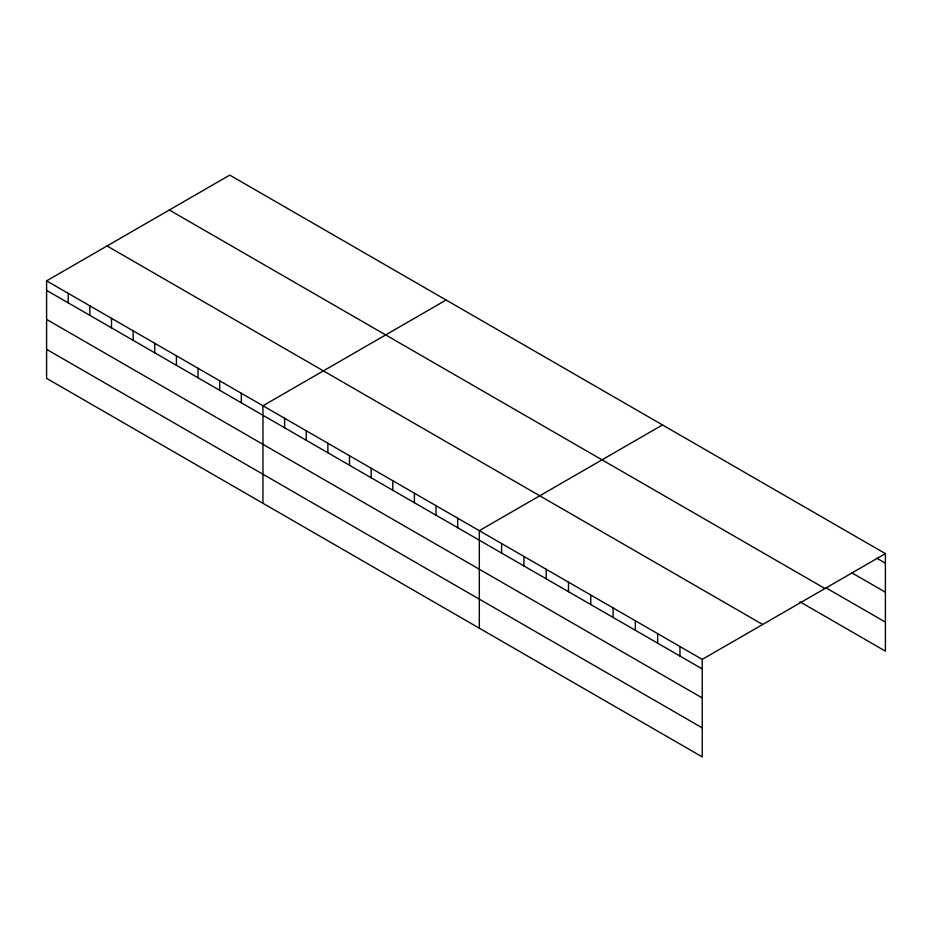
<?xml version="1.0" encoding="UTF-8"?>
<svg xmlns="http://www.w3.org/2000/svg" width="932" height="932" viewBox="0 0 932 932"><rect width="100%" height="100%" fill="white"/><g stroke="black" fill="none" stroke-linecap="round" stroke-linejoin="round"><path stroke-width="1.4" d="M46.6 280.858L702.239 659.39L702.239 756.889L46.6 378.369L46.6 280.858L229.761 175.111L885.4 553.631L885.4 651.142L799.947 601.804M446.125 300.022L262.964 405.77L262.964 503.28M662.489 424.934L479.316 530.681L479.316 628.191M702.239 659.39L885.4 553.631M876.732 558.152L885.4 563.161M851.964 572.889L885.4 592.193M825.95 587.789L885.4 622.11M169.321 210.003L824.96 588.535M107.04 245.966L762.679 624.487M46.6 290.376L702.239 668.908M46.6 319.42L702.239 697.94M46.6 349.325L702.239 727.857M679.941 646.517L679.941 656.035M657.654 633.644L657.654 643.162M635.356 620.77L635.356 630.3M613.07 607.909L613.07 617.427M590.772 595.035L590.772 604.553M568.485 582.162L568.485 591.692M546.199 569.301L546.199 578.819M523.9 556.427L523.9 565.945M501.614 543.554L501.614 553.072M457.682 518.192L457.682 527.71M436.048 505.703L436.048 515.221M414.414 493.214L414.414 502.732M392.78 480.726L392.78 490.244M371.134 468.225L371.134 477.755M349.5 455.736L349.5 465.254M327.866 443.248L327.866 452.766M306.232 430.759L306.232 440.277M284.598 418.258L284.598 427.788M241.318 393.281L241.318 402.799M219.684 380.792L219.684 390.31M198.05 368.303L198.05 377.821M176.416 355.803L176.416 365.332M154.782 343.314L154.782 352.832M133.148 330.825L133.148 340.343M111.502 318.336L111.502 327.854M89.868 305.847L89.868 315.365M68.234 293.347L68.234 302.865"/></g></svg>
